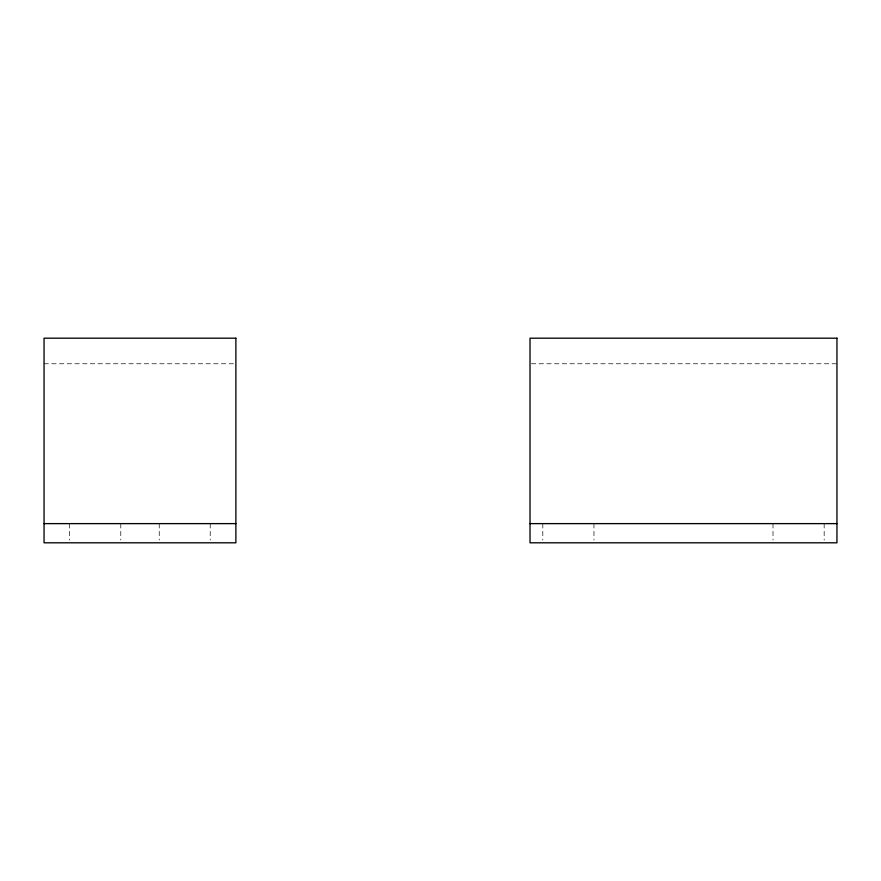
<?xml version="1.0" encoding="UTF-8"?>
<svg xmlns="http://www.w3.org/2000/svg" width="881" height="881" viewBox="0 0 881 881"><rect width="100%" height="100%" fill="white"/><g stroke="black" fill="none" stroke-linecap="round" stroke-linejoin="round"><path stroke-width="0.66" stroke-dasharray="4.41 3.3" d="M44.05 363.765L234.511 363.765M531.397 363.765L836.95 363.765M824.164 523.622L824.164 540.064M773.011 523.622L773.011 540.064M593.959 523.622L593.959 540.064M542.806 523.622L542.806 540.064M210.218 523.622L210.218 540.064M159.241 523.622L159.241 540.064M120.785 523.622L120.785 540.064M69.632 523.622L69.632 540.064"/><path stroke-width="1.32" d="M44.05 523.622L235.877 523.622M530.021 523.622L836.95 523.622M235.877 338.194L44.05 338.194L44.05 542.806L235.877 542.806L235.877 338.194M836.95 338.194L530.021 338.194L530.021 542.806L836.95 542.806L836.95 338.194"/></g></svg>
